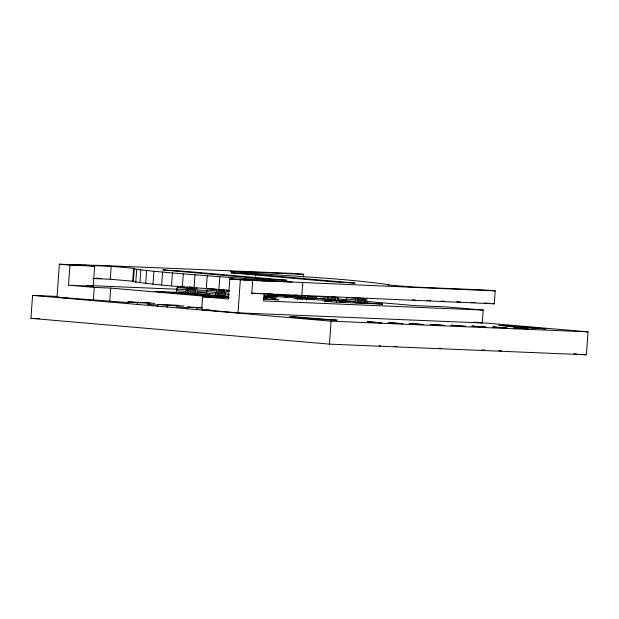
<?xml version="1.0" encoding="UTF-8"?>
<svg xmlns="http://www.w3.org/2000/svg" width="619" height="619" viewBox="0 0 619 619"><rect width="100%" height="100%" fill="white"/><g stroke="black" fill="none" stroke-linecap="round" stroke-linejoin="round"><path stroke-width="0.93" d="M305.716 298.172L305.654 295.72L303.774 295.557M307.357 298.242L307.403 296.524M335.568 300.749L335.297 297.151L331.536 296.826M337.208 300.819L337.123 297.422M365.419 303.325L364.831 298.675L357.31 298.025M195.666 293.801L195.457 290.179L194.25 287.355M223.529 289.297L225.308 292.756L225.517 296.377L217.06 295.642M482.131 322.708L588.05 331.861L586.402 354.803L329.455 344.125L30.95 318.336L32.598 295.395L57.714 296.439M127.994 302.575L57.01 297.182L59.378 264.197L111.188 266.348L134.663 268.375L133.58 268.569L132.659 281.475C164.708 286.489 197.43 287.564 229.781 290.373M68.516 285.189L69.955 265.11L94.63 266.131L93.19 286.21L68.516 285.189L94.25 287.409L110.7 288.09L219.056 297.453L202.606 296.772L201.678 309.678L237.998 312.812L482.263 322.971L483.191 310.057L446.879 306.923L413.979 305.554L366.99 301.499M93.33 300.316L94.25 287.409M92.935 278.535L110.259 279.254L111.188 266.348M109.772 300.996L110.7 288.09M127.901 303.782L128.032 301.871L150.2 302.792M133.34 281.784L134.269 268.878L133.58 268.569M135.785 282.225L136.706 269.319L134.269 268.878M137.302 304.594L137.433 302.683L154.789 303.403M139.925 282.775L140.853 269.869L136.706 269.319M145.697 283.425L146.626 270.518L140.853 269.869M152.986 284.167L153.907 271.261L146.626 270.518M157.752 306.359L157.884 304.447L178.125 305.291M161.644 284.98L162.565 272.074L153.907 271.261M167.153 307.171L167.285 305.26L183.673 305.941M171.509 285.854L172.43 272.948L162.565 272.074M182.381 286.775L183.309 273.869L172.43 272.948M187.596 308.943L187.735 307.032L202.196 307.628M194.057 287.711L194.985 274.805L183.309 273.869M196.997 309.755L197.136 307.844L201.956 308.038M206.313 288.663L207.241 275.757L194.985 274.805M218.902 289.599L219.83 276.693L207.241 275.757M265.033 280.856L229.781 278.914L228.341 298.992L202.606 296.772M232.38 279.44L232.512 277.591L292.168 281.985L240.358 279.827L229.781 278.914M237.998 312.812L240.358 279.827M244.915 280.291L245.047 278.449M251.771 293.251L252.699 280.337L495.208 290.899L494.279 303.805L251.771 293.251L261.396 293.646M255.562 276.175L255.693 274.333L230.879 272.817L332.535 281.777L355.097 283.107L255.693 274.333M257.055 281.088L257.187 279.239M264.143 293.282L263.593 300.935L483.191 310.057M267.478 296.64L267.609 294.729L295.673 296.315L296.014 294.644M275.602 300.076L275.734 298.165L263.539 297.236M276.879 297.453L277.01 295.542L295.673 296.315M297.321 299.217L297.46 297.306L325.524 298.892L325.865 297.228L316.464 296.416L316.123 298.079M301.817 295.805L302.745 282.898M303.449 277.119L303.65 274.349L293.073 273.436L100.611 265.435L71.711 264.708M306.73 300.029L306.862 298.118L325.524 298.892M327.172 301.801L327.312 299.882L355.376 301.476L356.204 298.226L346.802 297.414L345.975 300.664M329.455 344.125L331.095 321.176L588.05 331.861M336.574 302.606L336.713 300.695L355.376 301.476M338.392 299.41L338.523 297.561L336.612 297.399M297.151 298.018L297.522 295.572M327.002 300.594L327.73 297.012M356.846 303.171L358.03 298.551M177.808 286.024L176.082 292.361L185.483 293.174L187.217 286.837M216.124 289.336L207.659 288.601L205.934 294.938L215.335 295.75L217.06 289.413M189.546 287.046L187.913 289.684L187.131 293.244L185.251 293.081M219.397 289.622L217.764 292.269L216.983 295.82L214.159 295.58M378.99 345.781L380.283 345.797L379.625 345.673M95.829 278.248L101.609 278.418M303.65 274.349L230.345 271.3C283.131 276.221 336.457 277.304 388.933 284.717L387.85 284.91L411.326 286.937L484.631 289.986L495.208 290.899M91.279 285.661L177.003 289.22M197.229 290.063L206.854 290.466M226.121 291.263L229.007 291.387M263.323 293.731L272.948 294.126M277.761 294.327L285.467 294.652M412.331 299.921L415.225 300.045M426.801 300.524L430.654 300.687M441.27 301.128L445.123 301.283M456.698 301.77L460.559 301.925M471.167 302.366L475.021 302.529M307.504 296.277L316.905 296.663M336.643 297.484L338.523 297.561M197.306 291.804L206.638 292.191M206.707 292.617L197.376 292.23L196.602 287.456M176.779 292.338L154.851 291.425L166.604 292.439L206.645 294.102M180.593 292.493L182.497 292.57M194.892 293.089L197.755 293.205M227.158 294.381L229.022 294.458M274.836 296.408L264.29 295.975L298.087 297.901M284.423 296.811L287.293 296.927M229.092 294.884L227.227 294.806L226.453 290.032M300.006 297.987L301.925 298.064M314.382 298.582L316.301 298.66M210.445 295.07L184.702 294.002L228.868 296.362M222.84 295.588L224.743 295.665M302.768 298.907L294.141 298.551L328.898 300.524M311.396 299.271L314.274 299.387M263.609 297.662L275.734 298.165M342.315 301.082L344.234 301.159M228.852 297.174L214.553 296.578L229.162 297.716M265.087 298.683L266.99 298.76M331.66 301.453L323.992 301.128L335.746 302.149L382.712 304.099L367.129 302.923M339.328 301.77L342.206 301.886M353.704 302.366L356.583 302.482M263.485 299.139L278.743 299.774L273.319 299.31M57.01 297.182L59.911 297.298M62.805 297.422L67.633 297.623M201.678 309.678L203.512 309.755M206.251 309.864L210.816 310.057M30.95 318.336L39.647 318.7M481.52 350.021L484.731 350.145L484.073 350.014M438.77 348.234L441.664 348.389M498.659 350.648L501.444 350.834M394.202 346.307L396.996 346.493M219.83 276.693L232.512 277.591M84.052 265.218L94.63 266.131M59.378 264.197L69.955 265.11M484.669 302.97L489.474 303.387M492.36 303.635L494.279 303.805M357.627 299.078L365.148 299.728M346.315 298.992L355.716 299.805M327.041 297.569L335.506 298.296M356.892 300.145L365.357 300.88M110.259 279.254L132.799 281.204M307.542 296.362L316.17 297.105M337.27 298.931L345.897 299.673M189.553 286.945L192.37 287.193M218.461 289.444L224.101 289.932M296.346 296.122L305.747 296.934M327.134 298.776L335.591 299.511M356.985 301.36L365.442 302.087M180.632 286.272L184.392 286.597M311.256 297.925L313.067 298.079M314.878 298.242L316.68 298.397M342.918 300.664L346.532 300.973M188.168 287.587L194.753 288.16M218.02 290.164L224.604 290.737M267.609 294.729L277.01 295.542M297.46 297.306L306.862 298.118M327.312 299.882L336.713 300.695M300.076 297.685L303.836 298.01M326.167 299.936L332.743 300.509M356.01 302.513L367.059 303.395L366.688 298.412M177.166 287.44L186.567 288.253M207.017 290.017L216.418 290.829M187.634 288.454L195.155 289.104M218.422 291.116L225.007 291.688M186.992 289.444L195.457 290.179M217.787 292.106L225.308 292.756M176.655 288.996L186.056 289.808M206.506 291.572L215.907 292.385M187.186 290.605L195.643 291.34M217.037 293.182L225.494 293.917M176.291 290.651L185.692 291.464M206.142 293.228L215.544 294.04M187.255 291.828L195.72 292.555M217.107 294.404L225.564 295.131M186.265 292.988L194.73 293.716M178.667 292.508L183.371 292.919M207.582 295.008L210.398 295.255M86.459 285.63L93.19 286.21M476.351 322.213L479.238 322.46M473.667 322.22L478.441 322.638M480.352 322.801L482.263 322.971M128.032 301.871L137.433 302.683M157.884 304.447L167.285 305.26M187.735 307.032L197.136 307.844M147.175 304.231L157.721 305.144M175.935 306.714L187.449 307.713M32.598 295.395L331.095 321.176M573.89 353.728L576.776 353.975M581.589 354.393L586.402 354.803M162.99 269.954L264.352 278.945L286.914 280.268L185.251 271.308L162.99 269.954M294.079 316.766L289.885 316.704L311.419 318.785L337.069 320.17L294.079 316.766M368.692 321.803L367.407 321.787L381.923 322.855L368.692 321.803M389.583 322.669L388.299 322.654L402.814 323.722L389.583 322.669M410.474 323.544L409.19 323.52L423.706 324.588L410.474 323.544M431.366 324.41L430.081 324.395L444.597 325.462L431.366 324.41M502.984 325.447L498.79 325.393L520.324 327.474L545.973 328.859L502.984 325.447M452.257 325.277L450.965 325.261L465.488 326.329L452.257 325.277M473.148 326.143L471.856 326.128L486.379 327.196L473.148 326.143M494.039 327.018L492.747 326.994L507.271 328.062L494.039 327.018M514.931 327.884L513.638 327.869L528.162 328.929L514.931 327.884"/></g></svg>
